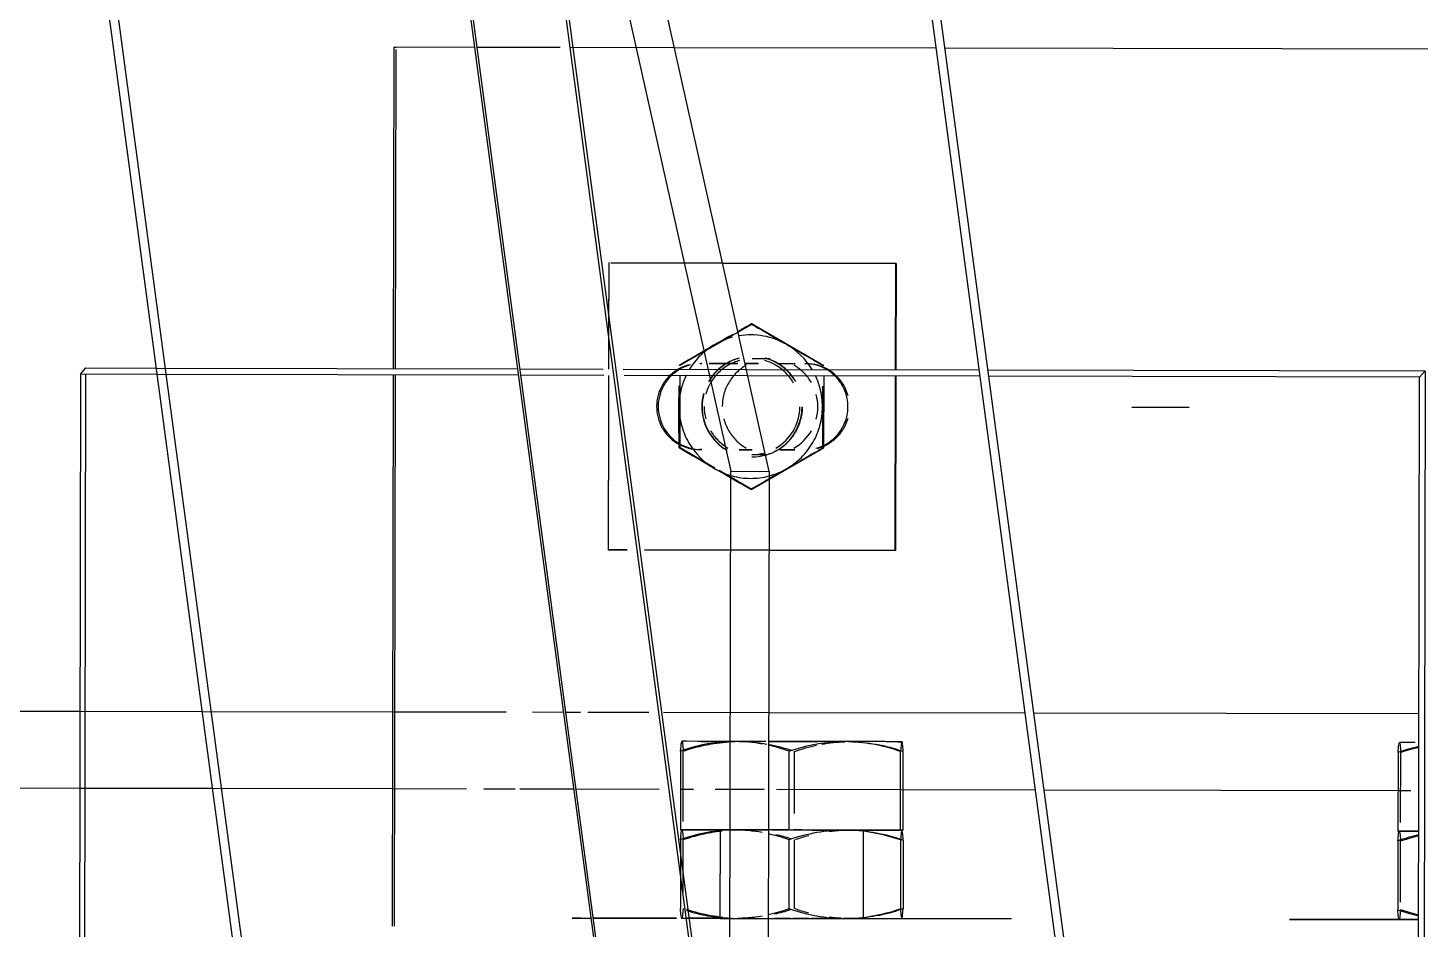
# Model space of a CAD drawing. Header units: metres. Extents: x -354 to -91, y 3 to 562.
# Drawn here: x -275.3041 to -275.013, y 509.7099 to 509.8984 of the extents above; entities that cross this region are included whole.
import ezdxf

# ---------------------------------------------------------------- set-up
doc = ezdxf.new("R2010")
doc.units = ezdxf.units.M
doc.layers.add('A-DETL-GENF', color=7, linetype='Continuous', lineweight=9)
doc.layers.add('A-GENM', color=7, linetype='Continuous', lineweight=25)

# ---------------------------------------------------------------- blocks, each defined once
blk = doc.blocks.new('T2DPAA-T2D-C3S-RW-M2D-100010_dwg-40802999-DRG-2873034 - CONSTRUCTION SEQUENCE STAGE A8')
at = {"color": 254, "lineweight": 25, "true_color": 0xd0d0d0}
for p, q in [((13.7854, -590.14899), (13.72784, -589.93085)), ((13.79194, -590.17376), (13.7854, -590.14899)), ((13.8021, -590.21228), (13.79194, -590.17376)), ((13.80813, -590.23512), (13.8021, -590.21228)), ((13.81118, -590.2467), (13.80954, -590.24046)), ((13.81209, -590.25014), (13.81132, -590.24723)), ((13.81575, -590.264), (13.81249, -590.25166)), ((13.82213, -590.28819), (13.81653, -590.26695)), ((13.83581, -590.34002), (13.82213, -590.28819)), ((13.85682, -590.41966), (13.83626, -590.34175))]:
    blk.add_line(p, q, dxfattribs=at)
blk = doc.blocks.new('T2DPAA-T2D-PWC-RW-M2D-100010_RoadDesign_rvt-1-DRG-2873034 - CONSTRUCTION SEQUENCE STAGE A8')
at = {"color": 254, "lineweight": 25, "true_color": 0xd0d0d0, "rotation": 75.11694444444437}
blk.add_blockref('T2DPAA-T2D-C3S-RW-M2D-100010_dwg-40802999-DRG-2873034 - CONSTRUCTION SEQUENCE STAGE A8', (-1722.33704, 648.01046), dxfattribs=at)
blk = doc.blocks.new('Adaptive point Fascia Panel Bracket - Type T04-68485606-DRG-2873034 - CONSTRUCTION SEQUENCE STAGE A8')
at = {"layer": 'A-GENM', "color": 253, "true_color": 0xa3a3a3}
for p, q in [((-1148.38, 509.82711), (-1148.37988, 509.89428)), ((-1148.37988, 509.89428), (-1148.37955, 509.89428)), ((-1148.36309, 509.89425), (-1148.37988, 509.89428)), ((-1148.36309, 509.89425), (-1148.37955, 509.89428)), ((-1148.34522, 509.89422), (-1148.36254, 509.89425)), ((-1148.34522, 509.89422), (-1148.36254, 509.89425)), ((-1148.37955, 509.89381), (-1148.37966, 509.82711)), ((-1148.32132, 509.89417), (-1148.34309, 509.89421)), ((-1148.32132, 509.89417), (-1148.34309, 509.89421)), ((-1148.26659, 509.89408), (-1148.32132, 509.89417)), ((-1148.26659, 509.89408), (-1148.32132, 509.89417)), ((-1148.05995, 509.89371), (-1148.26481, 509.89407)), ((-1148.05995, 509.89371), (-1148.26481, 509.89407)), ((-1148.33503, 509.8492), (-1148.33506, 509.83412)), ((-1148.33497, 509.8492), (-1148.33503, 509.8492)), ((-1148.335, 509.83366), (-1148.33497, 509.8491)), ((-1148.3346, 509.8492), (-1148.31126, 509.84916)), ((-1148.31126, 509.84916), (-1148.3346, 509.8492)), ((-1148.31126, 509.84916), (-1148.27504, 509.84909)), ((-1148.27504, 509.84909), (-1148.31126, 509.84916)), ((-1148.27508, 509.82687), (-1148.27504, 509.84909)), ((-1148.27498, 509.84909), (-1148.27504, 509.84909)), ((-1148.27498, 509.84909), (-1148.27502, 509.82687)), ((-1148.30804, 509.83475), (-1148.30506, 509.83647)), ((-1148.30506, 509.83647), (-1148.30529, 509.83647)), ((-1148.30506, 509.83647), (-1148.29008, 509.82778)), ((-1148.33506, 509.83412), (-1148.33507, 509.82701)), ((-1148.33501, 509.82701), (-1148.335, 509.83366)), ((-1148.32007, 509.82783), (-1148.30804, 509.83475)), ((-1148.32007, 509.82783), (-1148.32031, 509.82783)), ((-1148.31601, 509.82816), (-1148.31554, 509.82816)), ((-1148.31554, 509.82816), (-1148.31568, 509.82816)), ((-1148.31407, 509.82816), (-1148.31045, 509.82815)), ((-1148.31045, 509.82815), (-1148.31407, 509.82816)), ((-1148.31045, 509.82815), (-1148.30804, 509.82815)), ((-1148.30804, 509.82815), (-1148.31045, 509.82815)), ((-1148.30656, 509.82815), (-1148.30373, 509.82814)), ((-1148.30373, 509.82814), (-1148.30656, 509.82815)), ((-1148.30129, 509.82914), (-1148.30507, 509.82914)), ((-1148.29971, 509.82814), (-1148.29608, 509.82813)), ((-1148.29608, 509.82813), (-1148.29971, 509.82814)), ((-1148.29008, 509.82778), (-1148.29031, 509.82778)), ((-1148.38021, 509.7105), (-1148.38, 509.82579)), ((-1148.37967, 509.82579), (-1148.37987, 509.7105)), ((-1148.33507, 509.82569), (-1148.33509, 509.81843)), ((-1148.33502, 509.81797), (-1148.33501, 509.82569)), ((-1148.3201, 509.81051), (-1148.32008, 509.82565)), ((-1148.29008, 509.82558), (-1148.29011, 509.81046)), ((-1148.27515, 509.78909), (-1148.27509, 509.82555)), ((-1148.27502, 509.82555), (-1148.27509, 509.78909)), ((-1148.21372, 509.81898), (-1148.22571, 509.819)), ((-1148.33509, 509.81843), (-1148.33514, 509.7892)), ((-1148.33508, 509.78929), (-1148.33502, 509.81797)), ((-1148.32034, 509.81051), (-1148.3201, 509.81051)), ((-1148.31282, 509.80629), (-1148.3201, 509.81051)), ((-1148.31554, 509.81016), (-1148.31604, 509.81016)), ((-1148.31571, 509.81016), (-1148.31554, 509.81016)), ((-1148.30504, 509.81014), (-1148.30778, 509.81015)), ((-1148.30778, 509.81015), (-1148.30504, 509.81014)), ((-1148.29011, 509.81046), (-1148.30153, 509.80389)), ((-1148.29611, 509.81013), (-1148.29921, 509.81013)), ((-1148.29921, 509.81013), (-1148.29611, 509.81013)), ((-1148.29011, 509.81046), (-1148.29034, 509.81046)), ((-1148.30511, 509.80914), (-1148.30231, 509.80914)), ((-1148.30512, 509.80182), (-1148.31195, 509.80578)), ((-1148.30512, 509.80182), (-1148.30536, 509.80182)), ((-1148.30153, 509.80389), (-1148.30512, 509.80182)), ((-1148.33514, 509.7892), (-1148.33118, 509.78919)), ((-1148.33514, 509.7892), (-1148.33508, 509.7892)), ((-1148.33118, 509.78919), (-1148.33508, 509.7892)), ((-1148.30156, 509.78914), (-1148.32757, 509.78918)), ((-1148.32757, 509.78918), (-1148.30156, 509.78914)), ((-1148.27515, 509.78909), (-1148.30156, 509.78914)), ((-1148.30156, 509.78914), (-1148.27515, 509.78909)), ((-1148.27509, 509.78909), (-1148.27515, 509.78909)), ((-1148.31906, 509.74917), (-1148.31972, 509.74917)), ((-1148.31881, 509.74917), (-1148.31971, 509.74917)), ((-1148.31569, 509.74916), (-1148.31906, 509.74917)), ((-1148.31639, 509.74916), (-1148.31881, 509.74917)), ((-1148.31264, 509.74916), (-1148.31639, 509.74916)), ((-1148.30863, 509.74915), (-1148.31332, 509.74916)), ((-1148.3078, 509.74915), (-1148.31264, 509.74916)), ((-1148.30313, 509.74914), (-1148.30863, 509.74915)), ((-1148.30221, 509.74914), (-1148.3078, 509.74915)), ((-1148.28564, 509.74911), (-1148.29123, 509.74912)), ((-1148.28481, 509.74911), (-1148.29031, 509.74912)), ((-1148.2808, 509.7491), (-1148.28564, 509.74911)), ((-1148.28012, 509.7491), (-1148.28481, 509.74911)), ((-1148.27705, 509.74909), (-1148.2808, 509.7491)), ((-1148.27463, 509.74909), (-1148.27705, 509.74909)), ((-1148.16691, 509.7489), (-1148.16975, 509.7489)), ((-1148.32, 509.74712), (-1148.32002, 509.73067)), ((-1148.31947, 509.73243), (-1148.31944, 509.74712)), ((-1148.29731, 509.73063), (-1148.29728, 509.74708)), ((-1148.29619, 509.73406), (-1148.29617, 509.74707)), ((-1148.27403, 509.73059), (-1148.27401, 509.74704)), ((-1148.27348, 509.73059), (-1148.27345, 509.74703)), ((-1148.17003, 509.74685), (-1148.17006, 509.7304)), ((-1148.1695, 509.73216), (-1148.16947, 509.74685)), ((-1148.32003, 509.72862), (-1148.32004, 509.7217)), ((-1148.32002, 509.73067), (-1148.31947, 509.73067)), ((-1148.30166, 509.73064), (-1148.32002, 509.73067)), ((-1148.31884, 509.73067), (-1148.31975, 509.73067)), ((-1148.31949, 509.71761), (-1148.31947, 509.72862)), ((-1148.31947, 509.73067), (-1148.31132, 509.73066)), ((-1148.31691, 509.73067), (-1148.31909, 509.73067)), ((-1148.31643, 509.73066), (-1148.31884, 509.73067)), ((-1148.31569, 509.73066), (-1148.31691, 509.73067)), ((-1148.31335, 509.73066), (-1148.31569, 509.73066)), ((-1148.30867, 509.73065), (-1148.31335, 509.73066)), ((-1148.31175, 509.73036), (-1148.31179, 509.71245)), ((-1148.31116, 509.73066), (-1148.31175, 509.73066)), ((-1148.3099, 509.73065), (-1148.31175, 509.73066)), ((-1148.30958, 509.73065), (-1148.31116, 509.73066)), ((-1148.3099, 509.73065), (-1148.30758, 509.73065)), ((-1148.30758, 509.73065), (-1148.3099, 509.73065)), ((-1148.30317, 509.73064), (-1148.30867, 509.73065)), ((-1148.30758, 509.73065), (-1148.30452, 509.73064)), ((-1148.30452, 509.73064), (-1148.30758, 509.73065)), ((-1148.30714, 509.73065), (-1148.30452, 509.73064)), ((-1148.30452, 509.73064), (-1148.30169, 509.73064)), ((-1148.30169, 509.73064), (-1148.30452, 509.73064)), ((-1148.29731, 509.73063), (-1148.30169, 509.73064)), ((-1148.29731, 509.73063), (-1148.30166, 509.73064)), ((-1148.30094, 509.73064), (-1148.29731, 509.73063)), ((-1148.29731, 509.73063), (-1148.30094, 509.73064)), ((-1148.30033, 509.73064), (-1148.29731, 509.73063)), ((-1148.29734, 509.71419), (-1148.29731, 509.72858)), ((-1148.27403, 509.73059), (-1148.29731, 509.73063)), ((-1148.28567, 509.73061), (-1148.29723, 509.73063)), ((-1148.29707, 509.73063), (-1148.28953, 509.73062)), ((-1148.29317, 509.73062), (-1148.29707, 509.73063)), ((-1148.29623, 509.71418), (-1148.2962, 509.72857)), ((-1148.2962, 509.73063), (-1148.29317, 509.73062)), ((-1148.28637, 509.73061), (-1148.29317, 509.73062)), ((-1148.29257, 509.73062), (-1148.2895, 509.73062)), ((-1148.29257, 509.73062), (-1148.28953, 509.73062)), ((-1148.28953, 509.73062), (-1148.28392, 509.73061)), ((-1148.28898, 509.73062), (-1148.28637, 509.73061)), ((-1148.27467, 509.73059), (-1148.28567, 509.73061)), ((-1148.28392, 509.73061), (-1148.28235, 509.7306)), ((-1148.28235, 509.7306), (-1148.28176, 509.7306)), ((-1148.28176, 509.7306), (-1148.28235, 509.7306)), ((-1148.28179, 509.71247), (-1148.28175, 509.73024)), ((-1148.28176, 509.7306), (-1148.27403, 509.73059)), ((-1148.27376, 509.73059), (-1148.27467, 509.73059)), ((-1148.27404, 509.72854), (-1148.27406, 509.71414)), ((-1148.27348, 509.73059), (-1148.27403, 509.73059)), ((-1148.27348, 509.72853), (-1148.27351, 509.71414)), ((-1148.17006, 509.72835), (-1148.17009, 509.71396)), ((-1148.17006, 509.7304), (-1148.1695, 509.7304)), ((-1148.16569, 509.7304), (-1148.17006, 509.7304)), ((-1148.16953, 509.71552), (-1148.16951, 509.72835)), ((-1148.1695, 509.7304), (-1148.16569, 509.7304)), ((-1148.16646, 509.7304), (-1148.16887, 509.7304)), ((-1148.32004, 509.7217), (-1148.32005, 509.71423)), ((-1148.34271, 509.71221), (-1148.33879, 509.7122)), ((-1148.34084, 509.71221), (-1148.34271, 509.71221)), ((-1148.33824, 509.7122), (-1148.32088, 509.71217)), ((-1148.32088, 509.71217), (-1148.33824, 509.7122)), ((-1148.31979, 509.71217), (-1148.31912, 509.71217)), ((-1148.31978, 509.71217), (-1148.31887, 509.71217)), ((-1148.31854, 509.71217), (-1148.30169, 509.71214)), ((-1148.31121, 509.71216), (-1148.31854, 509.71217)), ((-1148.31037, 509.71215), (-1148.30797, 509.71215)), ((-1148.3087, 509.71215), (-1148.3032, 509.71214)), ((-1148.30797, 509.71215), (-1148.30481, 509.71214)), ((-1148.30456, 509.71214), (-1148.30717, 509.71215)), ((-1148.30481, 509.71214), (-1148.30172, 509.71214)), ((-1148.30169, 509.71214), (-1148.25273, 509.71205)), ((-1148.30111, 509.71214), (-1148.29309, 509.71212)), ((-1148.30039, 509.71214), (-1148.29711, 509.71213)), ((-1148.2971, 509.71213), (-1148.30037, 509.71214)), ((-1148.2971, 509.71213), (-1148.30037, 509.71214)), ((-1148.29727, 509.71213), (-1148.2857, 509.71211)), ((-1148.29321, 509.71212), (-1148.29647, 509.71213)), ((-1148.29319, 509.71212), (-1148.29647, 509.71213)), ((-1148.29631, 509.71213), (-1148.29318, 509.71212)), ((-1148.29309, 509.71212), (-1148.28353, 509.71211)), ((-1148.28956, 509.71212), (-1148.2926, 509.71212)), ((-1148.2864, 509.71211), (-1148.28902, 509.71212)), ((-1148.28896, 509.71212), (-1148.28634, 509.71211)), ((-1148.28876, 509.71212), (-1148.28634, 509.71211)), ((-1148.28179, 509.7121), (-1148.28596, 509.71211)), ((-1148.28238, 509.7121), (-1148.28395, 509.71211)), ((-1148.28353, 509.71211), (-1148.2819, 509.7121)), ((-1148.2832, 509.71211), (-1148.28173, 509.7121)), ((-1148.28179, 509.7121), (-1148.28238, 509.7121)), ((-1148.2819, 509.7121), (-1148.28129, 509.7121)), ((-1148.25273, 509.71205), (-1148.28179, 509.7121)), ((-1148.28173, 509.7121), (-1148.28129, 509.7121)), ((-1148.28019, 509.7121), (-1148.27663, 509.71209)), ((-1148.27663, 509.71209), (-1148.27379, 509.71209)), ((-1148.25086, 509.71205), (-1148.25273, 509.71205)), ((-1148.19275, 509.71194), (-1148.16572, 509.7119)), ((-1148.19087, 509.71194), (-1148.19275, 509.71194)), ((-1148.16572, 509.7119), (-1148.19087, 509.71194)), ((-1148.16982, 509.7119), (-1148.16915, 509.7119)), ((-1148.16981, 509.7119), (-1148.16891, 509.7119)), ((-1148.16915, 509.7119), (-1148.16697, 509.7119)), ((-1148.16891, 509.7119), (-1148.16649, 509.7119))]:
    blk.add_line(p, q, dxfattribs=at)
for centre, major_axis, ratio, start_param, end_param in [((-1148.30535, 509.81915), (0.00003, 0.015), 0.999782, 0.261751, 0.523551), ((-1148.30535, 509.81915), (0.00003, 0.015), 0.999782, 5.759539, 6.45216), ((-1148.30535, 509.81915), (0.00003, 0.015), 0.999782, 0.523551, 0.78535), ((-1148.30535, 509.81915), (0.00003, 0.015), 0.999782, 5.260127, 5.759539), ((-1148.31569, 509.81916), (0.00002, 0.009), 0.999782, 0.261751, 1.308949), ((-1148.31603, 509.81916), (0.00002, 0.009), 0.999782, 0.261752, 0.523551), ((-1148.30535, 509.81915), (0.00003, 0.015), 0.999782, 0.78535, 1.021898), ((-1148.30509, 509.81914), (0.00002, 0.0105), 0.999782, 0.523551, 0.78535), ((-1148.30503, 509.81914), (0.00002, 0.0105), 0.999782, 0.523551, 0.78535), ((-1148.30509, 509.81914), (0.00002, 0.01), 0.999782, 0.523551, 0.78535), ((-1148.30509, 509.81914), (0.00002, 0.0105), 0.999782, 0.261751, 0.523551), ((-1148.30503, 509.81914), (0.00002, 0.0105), 0.999782, 0.268217, 0.523551), ((-1148.30509, 509.81914), (0.00002, 0.01), 0.999782, 0.261751, 0.523551), ((-1148.30131, 509.81914), (0.00002, 0.01), 0.999782, 0.523551, 0.78535), ((-1148.30509, 509.81914), (0.00002, 0.01), 0.999782, 5.759539, 6.021338), ((-1148.30509, 509.81914), (0.00002, 0.0105), 0.999782, 5.759539, 6.021338), ((-1148.30503, 509.81914), (0.00002, 0.0105), 0.999782, 5.766014, 6.021338), ((-1148.30509, 509.81914), (0.00002, 0.01), 0.999782, 5.497739, 5.759539), ((-1148.30509, 509.81914), (0.00002, 0.0105), 0.999782, 5.497739, 5.759539), ((-1148.30503, 509.81914), (0.00002, 0.0105), 0.999782, 5.497739, 5.759539), ((-1148.30131, 509.81914), (0.00002, 0.01), 0.999782, 5.497739, 5.759539), ((-1148.29403, 509.81913), (0.00002, 0.009), 0.999782, 6.021338, 6.283137), ((-1148.2937, 509.81912), (0.00002, 0.009), 0.999782, 5.759539, 6.283137), ((-1148.29403, 509.81913), (0.00002, 0.009), 0.999782, 5.759539, 6.021338), ((-1148.31603, 509.81916), (0.00002, 0.009), 0.999782, 0.78535, 1.04715), ((-1148.31603, 509.81916), (0.00002, 0.009), 0.999782, 0.523551, 0.78535), ((-1148.30535, 509.81915), (0.00003, 0.015), 0.999782, 1.120921, 1.308949), ((-1148.30509, 509.81914), (0.00002, 0.0105), 0.999782, 0.78535, 1.04715), ((-1148.30503, 509.81914), (0.00002, 0.0105), 0.999782, 0.78535, 1.04715), ((-1148.30509, 509.81914), (0.00002, 0.01), 0.999782, 0.78535, 1.04715), ((-1148.30131, 509.81914), (0.00002, 0.01), 0.999782, 0.78535, 1.04715), ((-1148.30509, 509.81914), (0.00002, 0.01), 0.999782, 5.23594, 5.497739), ((-1148.30509, 509.81914), (0.00002, 0.0105), 0.999782, 5.23594, 5.497739), ((-1148.30503, 509.81914), (0.00002, 0.0105), 0.999782, 5.23594, 5.497739), ((-1148.30131, 509.81914), (0.00002, 0.01), 0.999782, 5.23594, 5.497739), ((-1148.30535, 509.81915), (0.00003, 0.015), 0.999782, 4.97414, 5.161207), ((-1148.29403, 509.81913), (0.00002, 0.009), 0.999782, 5.497739, 5.759539), ((-1148.2937, 509.81912), (0.00002, 0.009), 0.999782, 5.497739, 5.759539), ((-1148.29403, 509.81913), (0.00002, 0.009), 0.999782, 4.712341, 5.497739), ((-1148.2937, 509.81912), (0.00002, 0.009), 0.999782, 5.23594, 5.497739), ((-1148.31603, 509.81916), (0.00002, 0.009), 0.999782, 1.308949, 1.570748), ((-1148.31603, 509.81916), (0.00002, 0.009), 0.999782, 1.04715, 1.308949), ((-1148.31569, 509.81916), (0.00002, 0.009), 0.999782, 1.308949, 1.570748), ((-1148.30535, 509.81915), (0.00003, 0.015), 0.999782, 1.308949, 1.570748), ((-1148.30509, 509.81914), (0.00002, 0.0105), 0.999782, 1.308949, 1.570748), ((-1148.30503, 509.81914), (0.00002, 0.0105), 0.999782, 1.308949, 1.570748), ((-1148.30509, 509.81914), (0.00002, 0.01), 0.999782, 1.04715, 1.308949), ((-1148.30131, 509.81914), (0.00002, 0.01), 0.999782, 1.308949, 1.570748), ((-1148.30131, 509.81914), (0.00002, 0.01), 0.999782, 1.04715, 1.308949), ((-1148.30131, 509.81914), (0.00002, 0.01), 0.999782, 4.712341, 4.97414), ((-1148.30535, 509.81915), (0.00003, 0.015), 0.999782, 4.712341, 4.97414), ((-1148.2937, 509.81912), (0.00002, 0.009), 0.999782, 4.97414, 5.23594), ((-1148.31603, 509.81916), (0.00002, 0.009), 0.999782, 1.570748, 1.832548), ((-1148.31569, 509.81916), (0.00002, 0.009), 0.999782, 1.570748, 1.832548), ((-1148.30535, 509.81915), (0.00003, 0.015), 0.999782, 1.570748, 1.832548), ((-1148.30509, 509.81914), (0.00002, 0.0105), 0.999782, 1.570748, 1.832548), ((-1148.30503, 509.81914), (0.00002, 0.0105), 0.999782, 1.570748, 1.832548), ((-1148.30509, 509.81914), (0.00002, 0.01), 0.999782, 1.570748, 1.832548), ((-1148.30509, 509.81914), (0.00002, 0.01), 0.999782, 3.665143, 4.712341), ((-1148.30509, 509.81914), (0.00002, 0.0105), 0.999782, 3.926943, 4.712341), ((-1148.30503, 509.81914), (0.00002, 0.0105), 0.999782, 4.450542, 4.704627), ((-1148.30131, 509.81914), (0.00002, 0.01), 0.999782, 4.450542, 4.712341), ((-1148.30535, 509.81915), (0.00003, 0.015), 0.999782, 4.450542, 4.712341), ((-1148.29403, 509.81913), (0.00002, 0.009), 0.999782, 3.926943, 4.712341), ((-1148.31603, 509.81916), (0.00002, 0.009), 0.999782, 1.832548, 2.094347), ((-1148.31569, 509.81916), (0.00002, 0.009), 0.999782, 1.832548, 2.356147), ((-1148.30509, 509.81914), (0.00002, 0.0105), 0.999782, 1.832548, 2.094347), ((-1148.30503, 509.81914), (0.00002, 0.0105), 0.999782, 1.832548, 2.094347), ((-1148.30131, 509.81914), (0.00002, 0.01), 0.999782, 1.832548, 2.094347), ((-1148.30503, 509.81914), (0.00002, 0.0105), 0.999782, 4.188742, 4.444876), ((-1148.2937, 509.81912), (0.00002, 0.009), 0.999782, 4.188742, 4.450542), ((-1148.31603, 509.81916), (0.00002, 0.009), 0.999782, 2.094347, 2.356147), ((-1148.31603, 509.81916), (0.00002, 0.009), 0.999782, 2.356147, 2.617946), ((-1148.31569, 509.81916), (0.00002, 0.009), 0.999782, 2.356147, 2.617946), ((-1148.30535, 509.81915), (0.00003, 0.015), 0.999782, 1.832548, 2.094347), ((-1148.30509, 509.81914), (0.00002, 0.0105), 0.999782, 2.094347, 2.356146), ((-1148.30503, 509.81914), (0.00002, 0.0105), 0.999782, 2.094347, 2.356146), ((-1148.30509, 509.81914), (0.00002, 0.01), 0.999782, 2.094347, 2.356147), ((-1148.30131, 509.81914), (0.00002, 0.01), 0.999782, 2.094347, 2.356147), ((-1148.30503, 509.81914), (0.00002, 0.0105), 0.999782, 3.926943, 4.188742), ((-1148.30131, 509.81914), (0.00002, 0.01), 0.999782, 3.665144, 4.188742), ((-1148.30535, 509.81915), (0.00003, 0.015), 0.999782, 4.188742, 4.450542), ((-1148.29403, 509.81913), (0.00002, 0.009), 0.999782, 3.403344, 3.926943), ((-1148.2937, 509.81912), (0.00002, 0.009), 0.999782, 3.665143, 3.926943), ((-1148.2937, 509.81912), (0.00002, 0.009), 0.999782, 3.926943, 4.188742), ((-1148.31603, 509.81916), (0.00002, 0.009), 0.999782, 2.617946, 2.879745), ((-1148.31569, 509.81916), (0.00002, 0.009), 0.999782, 2.617946, 2.879745), ((-1148.31603, 509.81916), (0.00002, 0.009), 0.999782, 2.879745, 3.141545), ((-1148.30535, 509.81915), (0.00003, 0.015), 0.999782, 2.094347, 2.617946), ((-1148.31569, 509.81916), (0.00002, 0.009), 0.999782, 2.879745, 3.141545), ((-1148.30509, 509.81914), (0.00002, 0.0105), 0.999782, 2.356147, 2.617946), ((-1148.30503, 509.81914), (0.00002, 0.0105), 0.999782, 2.356147, 2.617946), ((-1148.30509, 509.81914), (0.00002, 0.01), 0.999782, 2.356147, 2.617946), ((-1148.30131, 509.81914), (0.00002, 0.01), 0.999782, 2.356147, 2.617946), ((-1148.30509, 509.81914), (0.00002, 0.0105), 0.999782, 3.413702, 3.665143), ((-1148.30503, 509.81914), (0.00002, 0.0105), 0.999782, 3.407784, 3.658678), ((-1148.30509, 509.81914), (0.00002, 0.0105), 0.999782, 3.665144, 3.926943), ((-1148.30503, 509.81914), (0.00002, 0.0105), 0.999782, 3.665143, 3.926943), ((-1148.30535, 509.81915), (0.00003, 0.015), 0.999782, 3.926943, 4.188742), ((-1148.2937, 509.81912), (0.00002, 0.009), 0.999782, 3.403344, 3.665143), ((-1148.30509, 509.81914), (0.00002, 0.01), 0.999782, 3.141593, 3.403344), ((-1148.30509, 509.81914), (0.00002, 0.0105), 0.999782, 3.141593, 3.403344), ((-1148.30503, 509.81914), (0.00002, 0.0105), 0.999782, 3.141593, 3.397316), ((-1148.30535, 509.81915), (0.00003, 0.015), 0.999782, 3.665144, 3.926943), ((-1148.30535, 509.81915), (0.00003, 0.015), 0.999782, 2.617946, 2.879745), ((-1148.30535, 509.81915), (0.00003, 0.015), 0.999782, 2.879745, 3.141545), ((-1148.30535, 509.81915), (0.00003, 0.015), 0.999782, 3.141545, 3.40117), ((-1148.30535, 509.81915), (0.00003, 0.015), 0.999782, 3.403344, 3.665144), ((-1148.29672, 509.74913), (-0.023, 0.00004), 0.000001, 0.601312, 0.764536), ((-1148.29672, 509.74913), (-0.023, 0.00004), 0.000001, 1.354629, 1.549936), ((-1148.29672, 509.74913), (-0.023, 0.00004), 0.000001, 4.691529, 4.927857), ((-1148.29672, 509.74913), (-0.023, 0.00004), 0.000001, 1.549936, 1.811736), ((-1148.29672, 509.74913), (-0.023, 0.00004), 0.000001, 4.429729, 4.691529), ((-1148.29672, 509.74913), (-0.023, 0.00004), 0.000001, 3.644331, 3.906129), ((-1148.29672, 509.74913), (-0.023, 0.00004), 0.000001, 3.382532, 3.644333), ((-1148.29672, 509.74913), (-0.023, 0.00004), 0.000001, 2.858933, 3.120729), ((-1148.29672, 509.74913), (-0.023, 0.00004), 0.000001, 3.141594, 3.382528), ((-1148.14675, 509.74886), (-0.023, 0.00004), 0.000001, 5.738726, 6.262322), ((-1148.29675, 509.73063), (-0.023, 0.00004), 0.000001, 6.283184, 6.524127), ((-1148.29675, 509.73063), (-0.023, 0.00004), 0.000001, 5.476927, 5.738733), ((-1148.29675, 509.73063), (-0.015, 0.00003), 0.000001, 6.283183, 6.785924), ((-1148.29675, 509.73063), (-0.015, 0.00003), 0.000001, 6.000527, 6.262325), ((-1148.29675, 509.73063), (-0.015, 0.00003), 0.000001, 5.738726, 6.000526), ((-1148.29675, 509.73063), (-0.023, 0.00004), 0.000001, 5.06009, 5.182415), ((-1148.29675, 509.73063), (-0.015, 0.00003), 0.000001, 5.260089, 5.476927), ((-1148.29675, 509.73063), (-0.015, 0.00003), 0.000001, 5.260087, 5.476926), ((-1148.29675, 509.73063), (-0.023, 0.00004), 0.000001, 4.736876, 4.869588), ((-1148.29675, 509.73063), (-0.015, 0.00003), 0.000001, 4.749836, 4.953328), ((-1148.29675, 509.73063), (-0.015, 0.00003), 0.000001, 4.749837, 4.95333), ((-1148.29675, 509.73063), (-0.015, 0.00003), 0.000001, 4.470612, 4.691529), ((-1148.29675, 509.73063), (-0.015, 0.00003), 0.000001, 4.47061, 4.691529), ((-1148.29675, 509.73063), (-0.023, 0.00004), 0.000001, 4.554812, 4.691529), ((-1148.29675, 509.73063), (-0.015, 0.00003), 0.000001, 4.207497, 4.429726), ((-1148.29675, 509.73063), (-0.015, 0.00003), 0.000001, 3.944033, 4.16793), ((-1148.29675, 509.73063), (-0.015, 0.00003), 0.000001, 3.944034, 4.167929), ((-1148.29675, 509.73063), (-0.023, 0.00004), 0.000001, 4.24078, 4.36524), ((-1148.29675, 509.73063), (-0.015, 0.00003), 0.000001, 2.335334, 2.597132), ((-1148.29675, 509.73063), (-0.015, 0.00003), 0.000001, 3.141592, 3.906131), ((-1148.29675, 509.73063), (-0.015, 0.00003), 0.000001, 3.141593, 3.90613), ((-1148.29675, 509.73063), (-0.015, 0.00003), 0.000001, 2.597134, 2.85893), ((-1148.29675, 509.73063), (-0.023, 0.00004), 0.000001, 3.382532, 3.906128), ((-1148.29675, 509.73063), (-0.023, 0.00004), 0.000001, 3.141594, 3.38253), ((-1148.14679, 509.73036), (-0.023, 0.00004), 0.000001, 6.283184, 6.524124), ((-1148.14679, 509.73036), (-0.023, 0.00004), 0.000001, 6.000526, 6.262322), ((-1148.14679, 509.73036), (-0.023, 0.00004), 0.000001, 0.240939, 0.502736), ((-1148.29679, 509.71213), (-0.023, 0.00004), 0.000001, 0.24094, 0.502739), ((-1148.29679, 509.71213), (-0.023, 0.00004), 0.000001, 0.502741, 0.764538), ((-1148.29679, 509.71213), (-0.023, 0.00004), 0.000001, 5.476926, 5.738726), ((-1148.29679, 509.71213), (-0.023, 0.00004), 0.000001, 0.764535, 1.026337), ((-1148.29679, 509.71213), (-0.0155, 0.00003), 0.000001, 6.283184, 6.785924), ((-1148.29679, 509.71213), (-0.0155, 0.00003), 0.000001, 6.000535, 6.262325), ((-1148.29679, 509.71213), (-0.015, 0.00003), 0.000001, 0, 0.764538), ((-1148.29679, 509.71213), (-0.015, 0.00003), 0.000001, 6.000526, 6.262321), ((-1148.29679, 509.71213), (-0.0155, 0.00003), 0.000001, 5.738728, 6.000526), ((-1148.29679, 509.71213), (-0.015, 0.00003), 0.000001, 5.738726, 6.000529), ((-1148.29679, 509.71213), (-0.015, 0.00003), 0.000001, 0.764538, 1.026338), ((-1148.29679, 509.71213), (-0.0155, 0.00003), 0.000001, 5.2393, 5.44914), ((-1148.29679, 509.71213), (-0.023, 0.00004), 0.000001, 5.060092, 5.182415), ((-1148.29679, 509.71213), (-0.015, 0.00003), 0.000001, 5.260087, 5.476925), ((-1148.29679, 509.71213), (-0.015, 0.00003), 0.000001, 1.026337, 1.235284), ((-1148.29679, 509.71213), (-0.023, 0.00004), 0.000001, 1.354629, 1.549936), ((-1148.29679, 509.71213), (-0.015, 0.00003), 0.000001, 1.288137, 2.073534), ((-1148.29679, 509.71213), (-0.0155, 0.00003), 0.000001, 4.732941, 4.945562), ((-1148.29679, 509.71213), (-0.0155, 0.00003), 0.000001, 4.478418, 4.691529), ((-1148.29679, 509.71213), (-0.015, 0.00003), 0.000001, 4.207497, 4.429727), ((-1148.29679, 509.71213), (-0.0155, 0.00003), 0.000001, 4.224518, 4.429729), ((-1148.29679, 509.71213), (-0.015, 0.00003), 0.000001, 2.073535, 2.597135), ((-1148.29679, 509.71213), (-0.015, 0.00003), 0.000001, 3.944034, 4.167926), ((-1148.29679, 509.71213), (-0.023, 0.00004), 0.000001, 2.073537, 2.858933), ((-1148.29679, 509.71213), (-0.023, 0.00004), 0.000001, 2.858934, 3.120732)]:
    blk.add_ellipse(centre, major_axis=major_axis, ratio=ratio, start_param=start_param, end_param=end_param, dxfattribs=at)
for points in [[(-1148.30807, 509.83488), (-1148.30714, 509.83541), (-1148.30622, 509.83594), (-1148.30529, 509.83647)], [(-1148.30529, 509.83647), (-1148.30406, 509.83575), (-1148.30159, 509.8343), (-1148.29909, 509.83285), (-1148.29783, 509.83212)], [(-1148.31283, 509.83215), (-1148.31157, 509.83287), (-1148.31031, 509.8336), (-1148.30905, 509.83432)], [(-1148.31659, 509.82998), (-1148.31534, 509.8307), (-1148.31409, 509.83142), (-1148.31283, 509.83215)], [(-1148.29783, 509.83212), (-1148.29657, 509.83139), (-1148.29406, 509.82994), (-1148.29156, 509.8285), (-1148.29031, 509.82778)], [(-1148.32031, 509.82783), (-1148.31907, 509.82855), (-1148.31783, 509.82926), (-1148.31659, 509.82998)], [(-1148.32035, 509.81917), (-1148.32035, 509.82063), (-1148.32034, 509.82207), (-1148.32033, 509.82352)], [(-1148.29034, 509.82346), (-1148.29035, 509.82202), (-1148.29035, 509.82057), (-1148.29036, 509.81912)], [(-1148.32034, 509.81051), (-1148.32034, 509.81194), (-1148.32035, 509.81482), (-1148.32035, 509.81772), (-1148.32035, 509.81917)], [(-1148.29036, 509.81912), (-1148.29036, 509.81766), (-1148.29036, 509.81622), (-1148.29036, 509.81477)], [(-1148.29036, 509.81477), (-1148.29035, 509.81333), (-1148.29035, 509.81189), (-1148.29034, 509.81046)], [(-1148.31287, 509.80617), (-1148.31413, 509.8069), (-1148.31663, 509.80835), (-1148.31911, 509.80979), (-1148.32034, 509.81051)], [(-1148.29034, 509.81046), (-1148.29159, 509.80974), (-1148.29285, 509.80903), (-1148.2941, 509.80831)], [(-1148.2941, 509.80831), (-1148.29536, 509.80759), (-1148.29662, 509.80687), (-1148.29788, 509.80614)], [(-1148.30536, 509.80182), (-1148.3066, 509.80254), (-1148.30911, 509.80399), (-1148.31162, 509.80544), (-1148.31287, 509.80617)], [(-1148.29788, 509.80614), (-1148.29914, 509.80542), (-1148.30039, 509.80469), (-1148.30164, 509.80398)], [(-1148.30164, 509.80398), (-1148.30288, 509.80326), (-1148.30412, 509.80254), (-1148.30536, 509.80182)], [(-1148.30863, 509.74915), (-1148.31054, 509.74913), (-1148.31435, 509.74877), (-1148.31812, 509.74778), (-1148.32, 509.74712)], [(-1148.31986, 509.74862), (-1148.31981, 509.74897), (-1148.31976, 509.74915), (-1148.31971, 509.74917)], [(-1148.31971, 509.74917), (-1148.31967, 509.74915), (-1148.31962, 509.74897), (-1148.31958, 509.74862)], [(-1148.31365, 509.74861), (-1148.312, 509.7489), (-1148.31035, 509.74907), (-1148.30869, 509.74913)], [(-1148.30293, 509.74859), (-1148.30482, 509.74894), (-1148.30672, 509.74913), (-1148.30863, 509.74915)], [(-1148.3078, 509.74915), (-1148.30585, 509.74912), (-1148.3039, 509.74894), (-1148.30196, 509.74859)], [(-1148.28564, 509.74911), (-1148.28759, 509.74909), (-1148.28954, 509.74891), (-1148.29148, 509.74857)], [(-1148.29051, 509.74857), (-1148.28891, 509.74886), (-1148.28731, 509.74903), (-1148.28569, 509.74909)], [(-1148.2798, 509.74855), (-1148.28174, 509.7489), (-1148.28368, 509.74908), (-1148.28564, 509.74911)], [(-1148.28481, 509.74911), (-1148.2829, 509.74908), (-1148.281, 509.7489), (-1148.2791, 509.74855)], [(-1148.27373, 509.74909), (-1148.27377, 509.74907), (-1148.27382, 509.74888), (-1148.27387, 509.74854)], [(-1148.27372, 509.74908), (-1148.27372, 509.74909), (-1148.27372, 509.74909), (-1148.27373, 509.74909)], [(-1148.27359, 509.74854), (-1148.27363, 509.74886), (-1148.27367, 509.74904), (-1148.27372, 509.74908)], [(-1148.16989, 509.74836), (-1148.16984, 509.7487), (-1148.16979, 509.74888), (-1148.16975, 509.7489)], [(-1148.16975, 509.7489), (-1148.1697, 509.74888), (-1148.16966, 509.7487), (-1148.16961, 509.74836)], [(-1148.32, 509.74712), (-1148.31995, 509.74778), (-1148.3199, 509.74828), (-1148.31986, 509.74862)], [(-1148.31958, 509.74862), (-1148.31953, 509.74828), (-1148.31949, 509.74778), (-1148.31944, 509.74712)], [(-1148.31944, 509.74712), (-1148.31815, 509.74756), (-1148.31684, 509.74793), (-1148.31554, 509.74823)], [(-1148.31554, 509.74823), (-1148.31491, 509.74838), (-1148.31428, 509.7485), (-1148.31365, 509.74861)], [(-1148.30163, 509.74853), (-1148.29999, 509.74822), (-1148.29835, 509.7478), (-1148.29672, 509.74726)], [(-1148.29728, 509.74708), (-1148.29872, 509.74759), (-1148.30017, 509.74801), (-1148.30162, 509.74833)], [(-1148.29148, 509.74857), (-1148.29342, 509.74823), (-1148.29535, 509.74774), (-1148.29728, 509.74708)], [(-1148.29617, 509.74707), (-1148.29464, 509.74761), (-1148.29311, 509.74804), (-1148.29158, 509.74836)], [(-1148.27401, 509.74704), (-1148.27593, 509.7477), (-1148.27786, 509.74821), (-1148.2798, 509.74855)], [(-1148.2791, 509.74855), (-1148.27721, 509.74821), (-1148.27533, 509.7477), (-1148.27345, 509.74703)], [(-1148.27387, 509.74854), (-1148.27391, 509.7482), (-1148.27396, 509.7477), (-1148.27401, 509.74704)], [(-1148.27345, 509.74703), (-1148.2735, 509.7477), (-1148.27354, 509.7482), (-1148.27359, 509.74854)], [(-1148.17003, 509.74685), (-1148.16998, 509.74751), (-1148.16993, 509.74802), (-1148.16989, 509.74836)], [(-1148.16566, 509.74809), (-1148.16712, 509.74777), (-1148.16858, 509.74736), (-1148.17003, 509.74685)], [(-1148.16961, 509.74836), (-1148.16956, 509.74801), (-1148.16952, 509.74751), (-1148.16947, 509.74685)], [(-1148.16947, 509.74685), (-1148.16821, 509.74728), (-1148.16694, 509.74765), (-1148.16566, 509.74794)], [(-1148.30867, 509.73065), (-1148.31058, 509.73063), (-1148.31438, 509.73027), (-1148.31815, 509.72928), (-1148.32003, 509.72862)], [(-1148.32003, 509.72862), (-1148.31998, 509.72928), (-1148.31993, 509.72978), (-1148.31989, 509.73012)], [(-1148.31989, 509.73012), (-1148.31984, 509.73044), (-1148.3198, 509.73062), (-1148.31976, 509.73066)], [(-1148.31976, 509.73066), (-1148.31975, 509.73067), (-1148.31975, 509.73067), (-1148.31975, 509.73067)], [(-1148.31975, 509.73067), (-1148.3197, 509.73065), (-1148.31966, 509.73047), (-1148.31961, 509.73012)], [(-1148.31961, 509.73012), (-1148.31956, 509.72978), (-1148.31952, 509.72928), (-1148.31947, 509.72862)], [(-1148.31947, 509.72862), (-1148.31817, 509.72906), (-1148.31686, 509.72944), (-1148.31554, 509.72974)], [(-1148.31554, 509.72974), (-1148.31492, 509.72988), (-1148.3143, 509.73), (-1148.31368, 509.73011)], [(-1148.31368, 509.73011), (-1148.31289, 509.73025), (-1148.31211, 509.73036), (-1148.31132, 509.73045)], [(-1148.30296, 509.73009), (-1148.30486, 509.73044), (-1148.30676, 509.73063), (-1148.30867, 509.73065)], [(-1148.30712, 509.73063), (-1148.30625, 509.7306), (-1148.30538, 509.73054), (-1148.30452, 509.73045)], [(-1148.29731, 509.72858), (-1148.29875, 509.72909), (-1148.3002, 509.72951), (-1148.30166, 509.72983)], [(-1148.30011, 509.72971), (-1148.29909, 509.72947), (-1148.29808, 509.72919), (-1148.29707, 509.72886)], [(-1148.29151, 509.73007), (-1148.29345, 509.72973), (-1148.29539, 509.72924), (-1148.29731, 509.72858)], [(-1148.29602, 509.72864), (-1148.29508, 509.72896), (-1148.29413, 509.72925), (-1148.29318, 509.7295)], [(-1148.28567, 509.73061), (-1148.28763, 509.73059), (-1148.28957, 509.73041), (-1148.29151, 509.73007)], [(-1148.28899, 509.73031), (-1148.28812, 509.73043), (-1148.28725, 509.73051), (-1148.28637, 509.73056)], [(-1148.27983, 509.73005), (-1148.28177, 509.7304), (-1148.28372, 509.73058), (-1148.28567, 509.73061)], [(-1148.28175, 509.73043), (-1148.28088, 509.73034), (-1148.28001, 509.73021), (-1148.27914, 509.73005)], [(-1148.27404, 509.72854), (-1148.27596, 509.7292), (-1148.27789, 509.72971), (-1148.27983, 509.73005)], [(-1148.27914, 509.73005), (-1148.27724, 509.72971), (-1148.27536, 509.7292), (-1148.27348, 509.72853)], [(-1148.2739, 509.73004), (-1148.27394, 509.7297), (-1148.27399, 509.7292), (-1148.27404, 509.72854)], [(-1148.27376, 509.73059), (-1148.2738, 509.73057), (-1148.27385, 509.73038), (-1148.2739, 509.73004)], [(-1148.27375, 509.73058), (-1148.27375, 509.73059), (-1148.27375, 509.73059), (-1148.27376, 509.73059)], [(-1148.27362, 509.73004), (-1148.27366, 509.73036), (-1148.27371, 509.73054), (-1148.27375, 509.73058)], [(-1148.27348, 509.72853), (-1148.27353, 509.7292), (-1148.27357, 509.7297), (-1148.27362, 509.73004)], [(-1148.17006, 509.72835), (-1148.17001, 509.72901), (-1148.16997, 509.72952), (-1148.16992, 509.72986)], [(-1148.1657, 509.72959), (-1148.16716, 509.72927), (-1148.16861, 509.72886), (-1148.17006, 509.72835)], [(-1148.16992, 509.72986), (-1148.16988, 509.73018), (-1148.16983, 509.73036), (-1148.16979, 509.7304)], [(-1148.16979, 509.7304), (-1148.16979, 509.7304), (-1148.16978, 509.7304), (-1148.16978, 509.7304)], [(-1148.16978, 509.7304), (-1148.16973, 509.73038), (-1148.16969, 509.7302), (-1148.16964, 509.72986)], [(-1148.16964, 509.72986), (-1148.1696, 509.72951), (-1148.16955, 509.72901), (-1148.16951, 509.72835)], [(-1148.16951, 509.72835), (-1148.16824, 509.72878), (-1148.16697, 509.72915), (-1148.1657, 509.72944)], [(-1148.31992, 509.71272), (-1148.31996, 509.71306), (-1148.32001, 509.71356), (-1148.32005, 509.71423)], [(-1148.3195, 509.71422), (-1148.31955, 509.71356), (-1148.31959, 509.71306), (-1148.31964, 509.71272)], [(-1148.31371, 509.71271), (-1148.3154, 509.71301), (-1148.31709, 509.71343), (-1148.31877, 509.71398)], [(-1148.30169, 509.71295), (-1148.30023, 509.71326), (-1148.29878, 509.71368), (-1148.29734, 509.71419)], [(-1148.29709, 509.7139), (-1148.29818, 509.71355), (-1148.29927, 509.71326), (-1148.30036, 509.71302)], [(-1148.29734, 509.71419), (-1148.29541, 509.71352), (-1148.29348, 509.71301), (-1148.29155, 509.71267)], [(-1148.29321, 509.71325), (-1148.29422, 509.71352), (-1148.29522, 509.71383), (-1148.29623, 509.71418)], [(-1148.27986, 509.71265), (-1148.27792, 509.71299), (-1148.27599, 509.71348), (-1148.27406, 509.71414)], [(-1148.27351, 509.71414), (-1148.27539, 509.71348), (-1148.27727, 509.71298), (-1148.27917, 509.71265)], [(-1148.27406, 509.71414), (-1148.27402, 509.71348), (-1148.27397, 509.71298), (-1148.27393, 509.71264)], [(-1148.27365, 509.71264), (-1148.2736, 509.71298), (-1148.27356, 509.71348), (-1148.27351, 509.71414)], [(-1148.17009, 509.71396), (-1148.16864, 509.71344), (-1148.16718, 509.71303), (-1148.16573, 509.7127)], [(-1148.16995, 509.71245), (-1148.17, 509.71279), (-1148.17004, 509.7133), (-1148.17009, 509.71396)], [(-1148.16953, 509.71396), (-1148.16958, 509.7133), (-1148.16963, 509.71279), (-1148.16967, 509.71245)], [(-1148.16573, 509.71285), (-1148.167, 509.71315), (-1148.16827, 509.71352), (-1148.16953, 509.71396)], [(-1148.31979, 509.71218), (-1148.31983, 509.71222), (-1148.31988, 509.7124), (-1148.31992, 509.71272)], [(-1148.31978, 509.71217), (-1148.31978, 509.71217), (-1148.31979, 509.71217), (-1148.31979, 509.71218)], [(-1148.31964, 509.71272), (-1148.31969, 509.71237), (-1148.31973, 509.71219), (-1148.31978, 509.71217)], [(-1148.31121, 509.71235), (-1148.31205, 509.71244), (-1148.31288, 509.71256), (-1148.31371, 509.71271)], [(-1148.3087, 509.71215), (-1148.30679, 509.71217), (-1148.30489, 509.71235), (-1148.30299, 509.71269)], [(-1148.30455, 509.71234), (-1148.30542, 509.71225), (-1148.30629, 509.71219), (-1148.30717, 509.71216)], [(-1148.29155, 509.71267), (-1148.28961, 509.71232), (-1148.28766, 509.71214), (-1148.2857, 509.71211)], [(-1148.28641, 509.71216), (-1148.28726, 509.71221), (-1148.28811, 509.7123), (-1148.28896, 509.71241)], [(-1148.2857, 509.71211), (-1148.28375, 509.71213), (-1148.2818, 509.71231), (-1148.27986, 509.71265)], [(-1148.27917, 509.71265), (-1148.28004, 509.71249), (-1148.28091, 509.71237), (-1148.28178, 509.71228)], [(-1148.27393, 509.71264), (-1148.27388, 509.71229), (-1148.27384, 509.71211), (-1148.27379, 509.71209)], [(-1148.27379, 509.71209), (-1148.27379, 509.71209), (-1148.27378, 509.71209), (-1148.27378, 509.7121)], [(-1148.27378, 509.7121), (-1148.27374, 509.71214), (-1148.27369, 509.71232), (-1148.27365, 509.71264)], [(-1148.16982, 509.71191), (-1148.16987, 509.71195), (-1148.16991, 509.71213), (-1148.16995, 509.71245)], [(-1148.16981, 509.7119), (-1148.16982, 509.71191), (-1148.16982, 509.71191), (-1148.16982, 509.71191)], [(-1148.16967, 509.71245), (-1148.16972, 509.71211), (-1148.16977, 509.71193), (-1148.16981, 509.7119)]]:
    blk.add_open_spline(points, degree=3, dxfattribs=at)
blk.add_open_spline([(-1148.31875, 509.71379), (-1148.3173, 509.71333), (-1148.31397, 509.7125), (-1148.31061, 509.71218), (-1148.3087, 509.71215)], degree=3, knots=[0.1158525, 0.1158525, 0.1158525, 0.1158525, 0.5, 1, 1, 1, 1], dxfattribs=at)
blk = doc.blocks.new('SCR_NW_5 - SCR_NW_5-66978937-DRG-2873034 - CONSTRUCTION SEQUENCE STAGE A8')
at = {"layer": 'A-GENM', "color": 253, "true_color": 0xa3a3a3}
for p, q in [((1.12482, -0.00395), (1.18649, 0.45196)), ((1.18594, 0.45196), (1.14184, 0.12596))]:
    blk.add_line(p, q, dxfattribs=at)
blk = doc.blocks.new('SCR_NW_6 - SCR_NW_6-66978938-DRG-2873034 - CONSTRUCTION SEQUENCE STAGE A8')
at = {"layer": 'A-GENM', "color": 253, "true_color": 0xa3a3a3}
for p, q in [((0.00084, 0.00601), (0.06169, 0.45571)), ((0.06169, 0.4517), (0.00513, 0.03361))]:
    blk.add_line(p, q, dxfattribs=at)
blk = doc.blocks.new('PLATE ph - PLATE ph-V44-DRG-2873034 - CONSTRUCTION SEQUENCE STAGE A8')
at = {"layer": 'A-GENM', "color": 253, "true_color": 0xa3a3a3}
for p, q in [((-1148.44546, 509.82594), (-1148.44596, 509.54602)), ((-1148.44546, 509.82594), (-1148.44432, 509.82725)), ((-1148.42939, 509.8259), (-1148.44546, 509.82594)), ((-1148.44478, 509.57333), (-1148.44433, 509.82594)), ((-1148.44432, 509.82725), (-1148.42957, 509.82722)), ((-1148.42957, 509.82722), (-1148.35412, 509.82705)), ((-1148.35395, 509.82573), (-1148.42939, 509.8259)), ((-1148.35357, 509.82705), (-1148.33623, 509.82701)), ((-1148.33606, 509.82569), (-1148.35339, 509.82573)), ((-1148.332, 509.827), (-1148.30629, 509.82694)), ((-1148.306, 509.82562), (-1148.33184, 509.82568)), ((-1148.30629, 509.82694), (-1148.25761, 509.82683)), ((-1148.25743, 509.82551), (-1148.306, 509.82562)), ((-1148.25582, 509.82683), (-1148.16438, 509.82662)), ((-1148.16552, 509.8253), (-1148.25564, 509.82551)), ((-1148.16602, 509.54538), (-1148.16552, 509.8253)), ((-1148.16438, 509.82662), (-1148.16552, 509.8253)), ((-1148.16438, 509.82662), (-1148.16483, 509.57548)), ((-1148.44482, 509.54734), (-1148.44478, 509.57333)), ((-1148.16483, 509.57333), (-1148.16484, 509.57086)), ((-1148.16484, 509.57086), (-1148.16488, 509.5467)), ((-1148.44482, 509.54734), (-1148.44596, 509.54602)), ((-1148.44596, 509.54602), (-1148.31656, 509.54572)), ((-1148.39215, 509.54722), (-1148.44482, 509.54734)), ((-1148.31674, 509.54704), (-1148.39215, 509.54722)), ((-1148.2967, 509.547), (-1148.31554, 509.54704)), ((-1148.31554, 509.54572), (-1148.29653, 509.54568)), ((-1148.22018, 509.54682), (-1148.2967, 509.547)), ((-1148.29653, 509.54568), (-1148.16602, 509.54538)), ((-1148.16602, 509.5467), (-1148.22018, 509.54682)), ((-1148.16602, 509.54538), (-1148.16488, 509.5467))]:
    blk.add_line(p, q, dxfattribs=at)
blk = doc.blocks.new('POST_3000_1C_360UB2 - 1C-68650422-DRG-2873034 - CONSTRUCTION SEQUENCE STAGE A8')
at = {"layer": 'A-GENM', "color": 253, "true_color": 0xa3a3a3}
for p, q in [((-1148.35113, 509.99174), (-1148.30953, 509.80563)), ((-1148.30153, 509.80562), (-1148.34313, 509.99172)), ((-1148.27963, 509.99161), (-1148.22001, 509.54551)), ((-1148.27784, 509.99161), (-1148.21998, 509.5587)), ((-1148.39197, 509.5459), (-1148.45134, 509.99008)), ((-1148.44955, 509.99012), (-1148.39195, 509.55909)), ((-1148.30981, 509.64512), (-1148.30953, 509.80563)), ((-1148.30953, 509.80563), (-1148.30153, 509.80562)), ((-1148.30153, 509.80562), (-1148.30192, 509.58603))]:
    blk.add_line(p, q, dxfattribs=at)
blk = doc.blocks.new('T2DPAA-T2D-C3S-RS-M3D-100334_rvt-1-DRG-2873034 - CONSTRUCTION SEQUENCE STAGE A8')
at = {"layer": 'A-GENM', "color": 253, "true_color": 0xa3a3a3}
for p, q in [((-1148.67121, 509.7398), (-1148.44561, 509.73939)), ((-1148.67121, 509.7398), (-1148.44561, 509.7394)), ((-1148.44561, 509.7394), (-1148.41782, 509.73935)), ((-1148.44561, 509.73939), (-1148.41782, 509.73935)), ((-1148.41782, 509.73935), (-1148.38015, 509.73928)), ((-1148.41782, 509.73935), (-1148.38015, 509.73928)), ((-1148.38015, 509.73928), (-1148.36475, 509.73925)), ((-1148.38015, 509.73928), (-1148.36475, 509.73925)), ((-1148.36115, 509.73925), (-1148.35461, 509.73923)), ((-1148.36115, 509.73924), (-1148.35462, 509.73923)), ((-1148.3536, 509.73923), (-1148.3424, 509.73921)), ((-1148.3536, 509.73923), (-1148.3424, 509.73921)), ((-1148.34184, 509.73921), (-1148.32449, 509.73918)), ((-1148.34184, 509.73921), (-1148.32449, 509.73918)), ((-1148.32001, 509.73917), (-1148.31733, 509.73917)), ((-1148.32001, 509.73917), (-1148.31733, 509.73917)), ((-1148.31281, 509.73916), (-1148.30251, 509.73914)), ((-1148.3128, 509.73916), (-1148.30251, 509.73914)), ((-1148.29997, 509.73914), (-1148.27402, 509.73909)), ((-1148.29997, 509.73914), (-1148.27402, 509.73909)), ((-1148.27402, 509.73909), (-1148.24587, 509.73904)), ((-1148.27402, 509.73909), (-1148.24587, 509.73904)), ((-1148.24409, 509.73904), (-1148.17004, 509.7389)), ((-1148.24409, 509.73904), (-1148.17004, 509.73891)), ((-1148.17004, 509.73891), (-1148.16736, 509.7389)), ((-1148.17004, 509.7389), (-1148.16737, 509.7389))]:
    blk.add_line(p, q, dxfattribs=at)
at = {"layer": 'A-GENM', "color": 253, "lineweight": 25, "true_color": 0xa3a3a3}
for name in ['POST_3000_1C_360UB2 - 1C-68650422-DRG-2873034 - CONSTRUCTION SEQUENCE STAGE A8', 'Adaptive point Fascia Panel Bracket - Type T04-68485606-DRG-2873034 - CONSTRUCTION SEQUENCE STAGE A8', 'PLATE ph - PLATE ph-V44-DRG-2873034 - CONSTRUCTION SEQUENCE STAGE A8']:
    blk.add_blockref(name, (0, 0), dxfattribs=at)
at = {"layer": 'A-GENM', "color": 253, "lineweight": 25, "true_color": 0xa3a3a3, "extrusion": (0, 0, -1)}
for name, p, rotation in [('SCR_NW_6 - SCR_NW_6-66978938-DRG-2873034 - CONSTRUCTION SEQUENCE STAGE A8', (1148.31518, 509.53972), 0.1018524984982008), ('SCR_NW_5 - SCR_NW_5-66978937-DRG-2873034 - CONSTRUCTION SEQUENCE STAGE A8', (1147.17043, 509.53768), 0.1018524984910441)]:
    blk.add_blockref(name, p, dxfattribs=dict(at, rotation=rotation))

msp = doc.modelspace()

# ---------------------------------------------------------------- hatches: boundary and pattern name
at = {"layer": 'A-DETL-GENF'}
h = msp.add_hatch(dxfattribs=at)
h.set_pattern_fill('FP_5', color=256, style=0, pattern_type=2)
h.set_pattern_definition([(45, (-500.2926, -694.024), (-0.42426407, 0.42426407), [])])
h.paths.add_polyline_path([(-272.1379, 504.63178), (-272.13788, 504.63178), (-272.12944, 509.38177), (-269.01623, 509.37624), (-269.0148, 509.6107), (-269.00758, 509.61069), (-269.00572, 509.37622), (-268.73368, 509.37573), (-268.64153, 509.90465), (-268.64134, 509.90576), (-266.763, 520.68695), (-275.82462, 520.68695), (-275.82462, 504.63833), (-272.16543, 504.63183)])
h.paths.add_polyline_path([(-273.88277, 509.08985), (-273.88278, 509.08985), (-273.88278, 509.09314)])
h.paths.add_polyline_path([(-274.27368, 509.63066), (-274.27368, 509.63067), (-274.26757, 509.63067)])
h.paths.add_polyline_path([(-271.00494, 509.70557), (-271.00294, 509.70584), (-271.00293, 509.70584)])
h.paths.add_polyline_path([(-273.39919, 509.70804), (-273.39919, 509.70805), (-273.36513, 509.70804)])
h.paths.add_polyline_path([(-269.66251, 509.72493), (-269.66251, 509.72494), (-269.6571, 509.72493)])
h.paths.add_polyline_path([(-270.31511, 509.72591), (-270.31511, 509.72591), (-270.31229, 509.72591)])
h.paths.add_polyline_path([(-268.64153, 509.90465), (-268.64145, 509.9051), (-268.64607, 509.90511)])

# ---------------------------------------------------------------- block references
at = {"lineweight": 5}
for name in ['T2DPAA-T2D-C3S-RS-M3D-100334_rvt-1-DRG-2873034 - CONSTRUCTION SEQUENCE STAGE A8', 'T2DPAA-T2D-PWC-RW-M2D-100010_RoadDesign_rvt-1-DRG-2873034 - CONSTRUCTION SEQUENCE STAGE A8']:
    msp.add_blockref(name, (873.15239, 0), dxfattribs=at)

doc.saveas('drawing.dxf')
